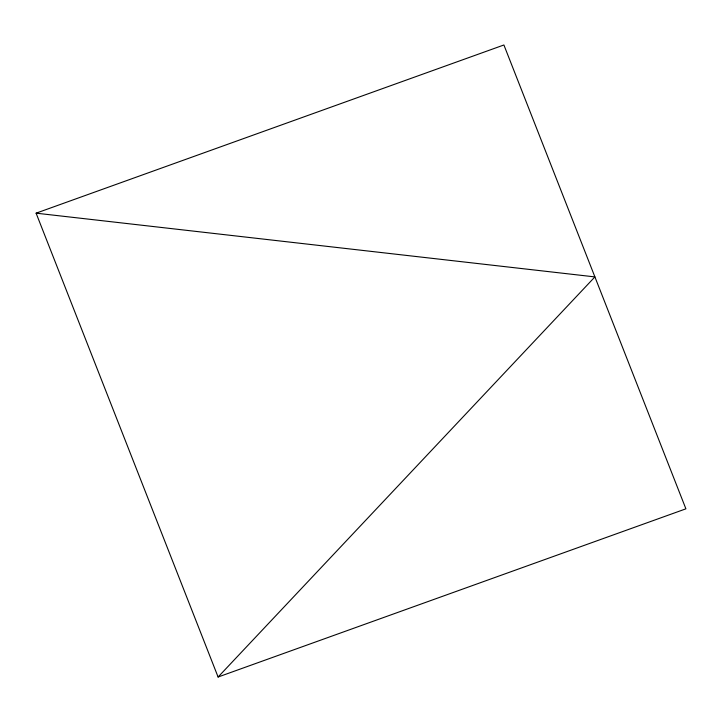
<?xml version="1.0" encoding="UTF-8"?>
<svg xmlns="http://www.w3.org/2000/svg" width="722" height="722" viewBox="0 0 722 722"><rect width="100%" height="100%" fill="white"/><g stroke="black" fill="none" stroke-linecap="round" stroke-linejoin="round"><path stroke-width="1.08" d="M218.098 677.019L594.901 276.905L36.1 213.17L218.098 677.019L685.9 508.829L503.902 44.981L36.1 213.17"/></g></svg>
